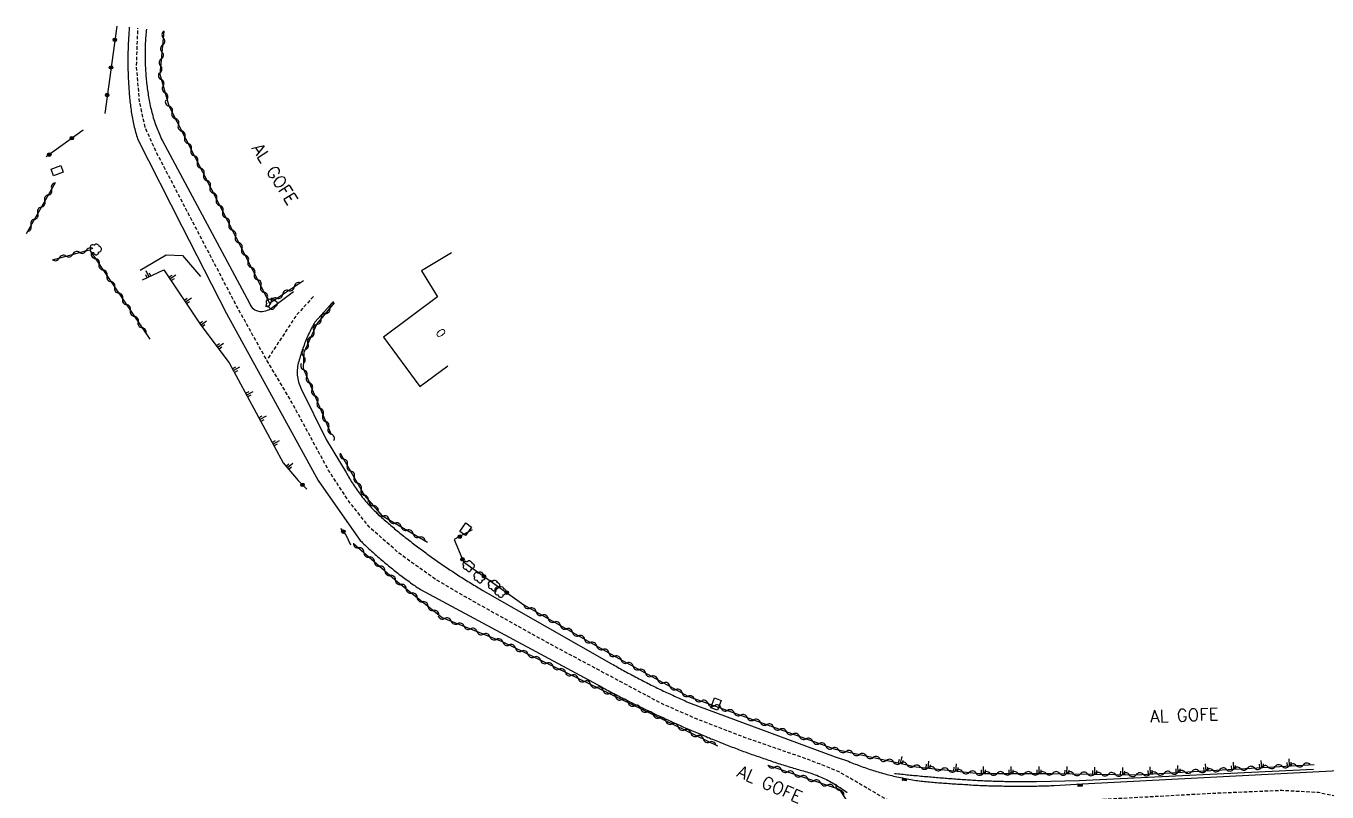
# Model space of a CAD drawing. Header units: millimetres. Extents: x 269999 to 271000, y 126004 to 126739.
# Drawn here: x 270103.8 to 270290.7, y 126486.3 to 126596.3 of the extents above; entities that cross this region are included whole.
import ezdxf
from ezdxf.enums import TextEntityAlignment as Align

# ---------------------------------------------------------------- set-up
doc = ezdxf.new("R2010")
doc.units = ezdxf.units.MM
doc.linetypes.add('DASHED', pattern=[0.75, 0.5, -0.25])
doc.layers.get('0').update_dxf_attribs({"linetype": 'CONTINUOUS'})
for name, color, linetype in [('W0001', 6, 'DASHED'), ('W0008', 7, 'CONTINUOUS'), ('W0100', 7, 'CONTINUOUS'), ('W0211', 2, 'CONTINUOUS'), ('W0300', 7, 'CONTINUOUS'), ('W0310', 3, 'CONTINUOUS'), ('W0322', 7, 'CONTINUOUS'), ('W0400', 7, 'CONTINUOUS'), ('W0989', 7, 'CONTINUOUS'), ('W0991', 7, 'CONTINUOUS'), ('W1471', 7, 'CONTINUOUS')]:
    doc.layers.add(name, color=color, linetype=linetype)
doc.styles.get("Standard").update_dxf_attribs({"font": 'romans.shx', "width": 0.85})

# ---------------------------------------------------------------- blocks, each defined once
blk = doc.blocks.new('T300')
for p, q in [((-0.8, 0.51), (-0.86, 0.34)), ((-0.86, 0.34), (-0.86, 0.17)), ((-0.86, 0.17), (-0.74, 0.06)), ((-0.69, 0.63), (-0.8, 0.51)), ((-0.8, -0.06), (-0.74, 0.06)), ((-0.74, 0.06), (-0.69, 0.11)), ((-0.57, 0.69), (-0.69, 0.63)), ((-0.46, 0.69), (-0.57, 0.69)), ((-0.29, 0.63), (-0.46, 0.69)), ((-0.29, 0.63), (-0.17, 0.74)), ((-0.23, 0.57), (-0.29, 0.63)), ((-0.17, 0.74), (-0.06, 0.8)), ((-0.06, 0.8), (0.06, 0.8)), ((0.06, 0.8), (0.23, 0.74)), ((0.23, 0.74), (0.34, 0.63)), ((0.34, 0.63), (0.4, 0.51)), ((0.46, 0.46), (0.34, 0.46)), ((0.4, 0.51), (0.4, 0.46)), ((0.57, 0.4), (0.46, 0.46)), ((0.57, 0.4), (0.69, 0.29)), ((0.69, 0.29), (0.74, 0.17)), ((0.74, 0.06), (0.69, -0.17)), ((0.74, 0.17), (0.74, 0.06)), ((-0.8, -0.17), (-0.8, -0.06)), ((-0.8, -0.23), (-0.8, -0.17)), ((-0.74, -0.34), (-0.8, -0.23)), ((-0.69, -0.4), (-0.74, -0.34)), ((-0.51, -0.46), (-0.69, -0.4)), ((-0.4, -0.46), (-0.51, -0.46)), ((-0.4, -0.46), (-0.34, -0.46)), ((-0.34, -0.46), (-0.34, -0.4)), ((-0.34, -0.51), (-0.34, -0.46)), ((-0.29, -0.63), (-0.34, -0.51)), ((-0.17, -0.74), (-0.29, -0.63)), ((-0.06, -0.8), (-0.17, -0.74)), ((0.06, -0.8), (-0.06, -0.8)), ((0.17, -0.74), (0.06, -0.8)), ((0.23, -0.69), (0.17, -0.74)), ((0.29, -0.46), (0.23, -0.46)), ((0.29, -0.63), (0.23, -0.69)), ((0.46, -0.4), (0.29, -0.46)), ((0.34, -0.51), (0.29, -0.63)), ((0.34, -0.51), (0.34, -0.46)), ((0.57, -0.34), (0.46, -0.4)), ((0.63, -0.29), (0.57, -0.34)), ((0.69, -0.17), (0.63, -0.29))]:
    blk.add_line(p, q)
blk = doc.blocks.new('T400')
for p, q in [((-0.15, 0.3), (0.15, 0.3)), ((-0.15, -0.25), (-0.15, 0.3)), ((-0.15, 0.15), (0.15, 0.15)), ((-0.15, 0), (0.15, 0)), ((0.15, 0.3), (0.15, -0.25)), ((-0.15, -0.15), (0.15, -0.15)), ((-0.15, -0.25), (-0.15, -0.3)), ((-0.15, -0.3), (0.15, -0.3)), ((0.15, -0.3), (0.15, -0.25))]:
    blk.add_line(p, q)
blk = doc.blocks.new('t322o')
at = {"color": 0, "linetype": 'Continuous'}
for radius in [0.25, 0.15]:
    blk.add_circle((0, 0), radius, dxfattribs=at)
blk = doc.blocks.new('t310o')
at = {"color": 0, "linetype": 'Continuous'}
for centre, start, end in [((-0.5, 0.38), 216.8699, 323.1304), ((0.5, -0.37), 36.8699, 143.1303)]:
    blk.add_arc(centre, 0.625, start, end, dxfattribs=at)
blk = doc.blocks.new('t211o')
at = {"color": 0, "linetype": 'Continuous'}
for p, q in [((-0.29, 0.5), (-0.29, 0)), ((0, 1), (0, 0)), ((0.29, 0.5), (0.29, 0))]:
    blk.add_line(p, q, dxfattribs=at)
blk = doc.blocks.new('T1471')
at = {"color": 0, "linetype": 'Continuous', "flags": 128}
blk.add_lwpolyline([(-0.75, -0.5), (-0.75, 0.5), (0.75, 0.5), (0.75, -0.5), (-0.75, -0.5)], dxfattribs=at)

msp = doc.modelspace()

# ---------------------------------------------------------------- linework, layer by layer
at = {"layer": 'W0001', "flags": 128}
for points in [[(270216.37, 126471.57), (270222.16, 126474.82), (270225.7, 126477.61), (270232.47, 126482.4), (270224, 126487.26), (270220.79, 126489.15), (270216.62, 126490.85), (270207.02, 126494.18), (270200.14, 126496.83), (270195.13, 126499.03), (270178.71, 126507.79), (270167, 126514.31), (270162.61, 126516.88), (270157.4, 126520.62), (270153.14, 126524.38), (270150.17, 126528.12), (270147.31, 126532.49), (270142.04, 126542.24), (270138.19, 126548.73), (270134.1, 126556.09), (270128.27, 126567.24), (270122.57, 126578.16), (270120.95, 126581.74), (270120.16, 126585.38), (270119.73, 126590.35), (270119.91, 126595.97)], [(270232.47, 126482.4), (270237.34, 126483.19), (270244.36, 126483.93), (270251.01, 126484.7), (270257.09, 126485.23), (270274.39, 126486.17), (270284.24, 126486.59), (270289.52, 126486.29), (270292.92, 126485.57), (270296.86, 126484.28), (270299.42, 126487.5), (270302.2, 126489.03), (270305.34, 126489.86), (270319.63, 126492.59), (270323.59, 126493.46), (270328.91, 126494.7), (270336.22, 126496.57), (270345.96, 126499.18), (270357.75, 126502.57), (270368.32, 126505.93), (270382.14, 126510.67), (270394.92, 126515.35), (270422.14, 126525.9), (270456.28, 126539.56), (270478.87, 126549.44), (270500.75, 126559.37), (270513.87, 126565.15), (270519.91, 126567.32), (270525.81, 126569.09), (270529.91, 126570.13), (270544.43, 126573.03), (270550.17, 126573.26), (270560.21, 126574.23), (270553.85, 126565.58), (270549.59, 126559.87), (270540.84, 126550.27), (270517.1, 126524.35), (270486.36, 126490.28), (270469.68, 126471.76), (270464.44, 126466.17), (270437.91, 126436.72), (270418.99, 126415.83), (270410.42, 126407.19), (270403.19, 126400.48), (270403.19, 126400.48), (270389.29, 126389.23)], [(270145.12, 126557.43), (270142.72, 126554.83), (270138.44, 126548.31)]]:
    msp.add_lwpolyline(points, dxfattribs=at)
at = {"layer": 'W0008', "flags": 128}
for points in [[(270118.68, 126596.11), (270118.66, 126595.86), (270118.64, 126595.61), (270118.63, 126595.36), (270118.61, 126595.12), (270118.59, 126594.87), (270118.58, 126594.62), (270118.56, 126594.37), (270118.55, 126594.12), (270118.54, 126593.88), (270118.53, 126593.63), (270118.52, 126593.38), (270118.51, 126593.13), (270118.5, 126592.88), (270118.49, 126592.64), (270118.49, 126592.39), (270118.48, 126592.14), (270118.48, 126591.89), (270118.48, 126591.65), (270118.48, 126591.4), (270118.48, 126591.15), (270118.48, 126590.9), (270118.48, 126590.65), (270118.48, 126590.41), (270118.49, 126590.16), (270118.49, 126589.91), (270118.5, 126589.66), (270118.51, 126589.42), (270118.52, 126589.17), (270118.52, 126588.92), (270118.54, 126588.67), (270118.55, 126588.42), (270118.56, 126588.18), (270118.57, 126587.93), (270118.59, 126587.68), (270118.61, 126587.43), (270118.62, 126587.19), (270118.64, 126586.94), (270118.66, 126586.69), (270118.68, 126586.44), (270118.7, 126586.2), (270118.73, 126585.95), (270118.75, 126585.7), (270118.78, 126585.45), (270118.8, 126585.21), (270118.83, 126584.96), (270118.86, 126584.71), (270118.89, 126584.46), (270118.93, 126584.21), (270118.96, 126583.96), (270119, 126583.72), (270119.04, 126583.47), (270119.09, 126583.22), (270119.13, 126582.98), (270119.18, 126582.73), (270119.23, 126582.49), (270119.28, 126582.24), (270119.34, 126582), (270119.4, 126581.76), (270119.46, 126581.51), (270119.52, 126581.27), (270119.58, 126581.03), (270119.65, 126580.79), (270119.72, 126580.55), (270119.79, 126580.31), (270119.86, 126580.07), (270126.24, 126567.53), (270132.63, 126554.99), (270145.81, 126531.06), (270145.93, 126530.89), (270151.85, 126522.44), (270152.02, 126522.27), (270152.2, 126522.09), (270152.38, 126521.92), (270152.56, 126521.75), (270152.74, 126521.59), (270152.92, 126521.42), (270153.1, 126521.25), (270153.29, 126521.08), (270153.47, 126520.92), (270153.65, 126520.75), (270153.84, 126520.59), (270154.02, 126520.42), (270154.21, 126520.26), (270154.39, 126520.1), (270154.58, 126519.93), (270154.77, 126519.77), (270154.95, 126519.61), (270155.14, 126519.45), (270155.33, 126519.29), (270155.52, 126519.13), (270155.71, 126518.98), (270155.9, 126518.82), (270156.09, 126518.66), (270156.29, 126518.51), (270156.48, 126518.35), (270156.67, 126518.19), (270156.87, 126518.04), (270157.07, 126517.88), (270157.27, 126517.73), (270157.47, 126517.57), (270157.67, 126517.42), (270157.87, 126517.27), (270158.07, 126517.12), (270158.27, 126516.97), (270158.47, 126516.82), (270158.67, 126516.67), (270158.88, 126516.53), (270159.08, 126516.38), (270159.29, 126516.23), (270159.49, 126516.09), (270159.7, 126515.95), (270159.91, 126515.8), (270160.11, 126515.66), (270160.32, 126515.52), (270160.53, 126515.38), (270186.59, 126501.36), (270186.81, 126501.24), (270187.03, 126501.12), (270187.25, 126501), (270187.48, 126500.89), (270187.7, 126500.77), (270187.92, 126500.65), (270188.14, 126500.54), (270188.37, 126500.42), (270188.59, 126500.31), (270188.81, 126500.19), (270189.03, 126500.08), (270189.26, 126499.96), (270189.48, 126499.85), (270189.7, 126499.73), (270189.93, 126499.62), (270190.15, 126499.51), (270190.38, 126499.39), (270190.6, 126499.28), (270190.82, 126499.17), (270191.05, 126499.06), (270191.27, 126498.95), (270191.5, 126498.84), (270191.72, 126498.73), (270191.95, 126498.61), (270192.17, 126498.5), (270192.4, 126498.4), (270192.62, 126498.29), (270192.85, 126498.18), (270193.08, 126498.07), (270193.3, 126497.96), (270193.53, 126497.85), (270193.75, 126497.74), (270193.98, 126497.64), (270194.21, 126497.53), (270194.43, 126497.42), (270194.66, 126497.32), (270194.89, 126497.21), (270195.12, 126497.1), (270195.34, 126497), (270195.57, 126496.89), (270195.8, 126496.79), (270196.03, 126496.69), (270196.25, 126496.58), (270196.48, 126496.48), (270196.71, 126496.37), (270196.94, 126496.27), (270197.17, 126496.17), (270197.4, 126496.07), (270197.63, 126495.96), (270197.85, 126495.86), (270198.08, 126495.76), (270198.31, 126495.66), (270198.54, 126495.56), (270198.77, 126495.46), (270199, 126495.36), (270199.23, 126495.26), (270199.46, 126495.16), (270199.69, 126495.06), (270199.92, 126494.96), (270200.15, 126494.86), (270200.39, 126494.77), (270200.62, 126494.67), (270200.85, 126494.57), (270201.08, 126494.47), (270201.31, 126494.38), (270201.54, 126494.28), (270201.77, 126494.18), (270202.01, 126494.09), (270202.24, 126493.99), (270202.47, 126493.9), (270202.7, 126493.8), (270202.93, 126493.71), (270203.17, 126493.61), (270203.4, 126493.52), (270203.63, 126493.43), (270203.87, 126493.33), (270204.1, 126493.24), (270204.34, 126493.15), (270204.57, 126493.06), (270204.8, 126492.97), (270205.04, 126492.88), (270205.27, 126492.79), (270205.51, 126492.7), (270205.74, 126492.61), (270205.98, 126492.52), (270206.21, 126492.43), (270206.45, 126492.34), (270206.69, 126492.25), (270206.92, 126492.17), (270207.16, 126492.08), (270207.39, 126491.99), (270207.63, 126491.91), (270207.87, 126491.82), (270208.1, 126491.74), (270208.34, 126491.66), (270208.58, 126491.57), (270208.81, 126491.49), (270209.05, 126491.41), (270209.29, 126491.32), (270209.53, 126491.24), (270209.76, 126491.16), (270210, 126491.08), (270210.24, 126491), (270210.48, 126490.92), (270210.72, 126490.84), (270210.95, 126490.76), (270211.19, 126490.68), (270211.43, 126490.6), (270211.67, 126490.53), (270211.91, 126490.45), (270212.15, 126490.37), (270212.39, 126490.3), (270212.63, 126490.22), (270212.87, 126490.15), (270213.11, 126490.07), (270213.35, 126490), (270213.59, 126489.92), (270213.83, 126489.85), (270214.07, 126489.78), (270214.31, 126489.7), (270214.55, 126489.63), (270214.79, 126489.56), (270215.03, 126489.49), (270215.28, 126489.42), (270215.52, 126489.35), (270215.76, 126489.28), (270216, 126489.21), (270216.24, 126489.14), (270216.49, 126489.07), (270216.73, 126488.99), (270216.97, 126488.91), (270217.2, 126488.82), (270217.44, 126488.73), (270217.67, 126488.63), (270217.91, 126488.53), (270218.14, 126488.43), (270218.37, 126488.33), (270218.59, 126488.22), (270218.82, 126488.11), (270219.05, 126487.99), (270219.27, 126487.87), (270219.49, 126487.75), (270219.71, 126487.63), (270219.93, 126487.5), (270220.15, 126487.37), (270220.36, 126487.23), (270220.57, 126487.09), (270220.78, 126486.96), (270220.99, 126486.83), (270221.2, 126486.69), (270221.4, 126486.55), (270221.61, 126486.41), (270221.8, 126486.27)], [(270121.13, 126595.83), (270121.11, 126595.58), (270121.08, 126595.32), (270121.06, 126595.07), (270121.04, 126594.82), (270121.03, 126594.57), (270121.01, 126594.32), (270121, 126594.07), (270120.98, 126593.82), (270120.97, 126593.57), (270120.96, 126593.32), (270120.96, 126593.07), (270120.95, 126592.82), (270120.95, 126592.57), (270120.95, 126592.32), (270120.95, 126592.07), (270120.95, 126591.82), (270120.95, 126591.57), (270120.95, 126591.32), (270120.96, 126591.07), (270120.97, 126590.82), (270120.98, 126590.57), (270120.99, 126590.32), (270121, 126590.07), (270121.02, 126589.82), (270121.04, 126589.57), (270121.05, 126589.33), (270121.07, 126589.08), (270121.1, 126588.83), (270121.12, 126588.58), (270121.14, 126588.33), (270121.17, 126588.08), (270121.2, 126587.83), (270121.23, 126587.58), (270121.26, 126587.33), (270121.3, 126587.09), (270121.33, 126586.84), (270121.37, 126586.59), (270121.41, 126586.34), (270121.45, 126586.09), (270121.49, 126585.84), (270121.53, 126585.6), (270121.58, 126585.34), (270121.63, 126585.09), (270121.68, 126584.84), (270121.74, 126584.59), (270121.8, 126584.35), (270121.86, 126584.1), (270121.92, 126583.85), (270121.99, 126583.61), (270122.06, 126583.36), (270122.13, 126583.12), (270122.21, 126582.88), (270122.28, 126582.64), (270122.36, 126582.4), (270122.45, 126582.16), (270122.53, 126581.92), (270122.62, 126581.68), (270122.72, 126581.44), (270122.81, 126581.21), (270122.91, 126580.97), (270123.01, 126580.74), (270123.11, 126580.5), (270123.22, 126580.27), (270123.33, 126580.04), (270123.44, 126579.81), (270135.95, 126556.48), (270136.05, 126556.25), (270136.18, 126556.04), (270136.34, 126555.85), (270136.52, 126555.7), (270136.73, 126555.56), (270136.97, 126555.46), (270137.24, 126555.37), (270137.5, 126555.32), (270137.77, 126555.31), (270138.03, 126555.33), (270138.29, 126555.39), (270138.55, 126555.48), (270138.8, 126555.6), (270142.29, 126558.17)], [(270148, 126556.72), (270145.34, 126553.79), (270145.22, 126553.58), (270145.1, 126553.36), (270144.98, 126553.14), (270144.87, 126552.93), (270144.76, 126552.71), (270144.65, 126552.49), (270144.55, 126552.27), (270144.44, 126552.05), (270144.34, 126551.82), (270144.24, 126551.6), (270144.14, 126551.38), (270144.05, 126551.15), (270143.96, 126550.92), (270143.87, 126550.7), (270143.78, 126550.47), (270143.69, 126550.24), (270143.61, 126550.01), (270143.53, 126549.78), (270143.45, 126549.55), (270143.37, 126549.31), (270143.3, 126549.08), (270143.23, 126548.84), (270143.16, 126548.61), (270143.09, 126548.37), (270143.02, 126548.13), (270142.96, 126547.89), (270142.91, 126547.65), (270142.86, 126547.41), (270142.83, 126547.17), (270142.8, 126546.92), (270142.79, 126546.68), (270142.79, 126546.43), (270142.81, 126546.17), (270142.84, 126545.91), (270142.88, 126545.66), (270142.93, 126545.41), (270143, 126545.17), (270143.08, 126544.93), (270143.17, 126544.69), (270143.27, 126544.46), (270143.39, 126544.22), (270146.97, 126536.94), (270149.83, 126532.21), (270149.95, 126532), (270150.07, 126531.78), (270150.19, 126531.56), (270150.32, 126531.35), (270150.44, 126531.13), (270150.57, 126530.92), (270150.71, 126530.71), (270150.84, 126530.5), (270150.97, 126530.29), (270151.11, 126530.08), (270151.25, 126529.88), (270151.39, 126529.67), (270151.54, 126529.47), (270151.68, 126529.27), (270151.83, 126529.07), (270151.98, 126528.87), (270152.14, 126528.66), (270152.3, 126528.46), (270152.46, 126528.27), (270152.62, 126528.07), (270152.79, 126527.87), (270152.96, 126527.68), (270153.13, 126527.49), (270153.31, 126527.31), (270153.48, 126527.12), (270153.67, 126526.94), (270153.85, 126526.76), (270154.03, 126526.59), (270154.21, 126526.42), (270154.39, 126526.25), (270154.57, 126526.08), (270154.75, 126525.91), (270154.93, 126525.75), (270155.12, 126525.58), (270155.3, 126525.42), (270155.48, 126525.25), (270155.67, 126525.09), (270155.86, 126524.93), (270156.04, 126524.77), (270156.23, 126524.6), (270156.42, 126524.44), (270156.61, 126524.29), (270156.8, 126524.13), (270156.99, 126523.97), (270157.18, 126523.81), (270157.37, 126523.66), (270157.56, 126523.5), (270157.75, 126523.34), (270157.94, 126523.19), (270158.14, 126523.04), (270158.33, 126522.88), (270158.53, 126522.73), (270158.72, 126522.58), (270158.92, 126522.43), (270159.11, 126522.28), (270159.31, 126522.12), (270159.5, 126521.97), (270159.7, 126521.82), (270159.9, 126521.68), (270160.09, 126521.53), (270160.29, 126521.38), (270160.49, 126521.23), (270160.69, 126521.08), (270160.89, 126520.93), (270161.08, 126520.79), (270161.29, 126520.64), (270161.49, 126520.49), (270161.69, 126520.34), (270161.9, 126520.2), (270162.1, 126520.05), (270162.3, 126519.9), (270162.51, 126519.76), (270162.71, 126519.61), (270162.92, 126519.47), (270163.12, 126519.32), (270163.33, 126519.18), (270163.54, 126519.04), (270163.74, 126518.9), (270163.95, 126518.75), (270164.16, 126518.61), (270164.37, 126518.47), (270164.57, 126518.33), (270164.78, 126518.19), (270164.99, 126518.06), (270165.2, 126517.92), (270165.41, 126517.78), (270165.62, 126517.64), (270165.83, 126517.51), (270166.04, 126517.37), (270166.25, 126517.23), (270166.46, 126517.1), (270166.68, 126516.97), (270166.89, 126516.83), (270167.1, 126516.7), (270167.31, 126516.57), (270167.53, 126516.43), (270167.74, 126516.3), (270167.96, 126516.17), (270168.17, 126516.04), (270168.39, 126515.91), (270168.6, 126515.78), (270168.82, 126515.66), (270169.03, 126515.53), (270169.25, 126515.4), (270169.47, 126515.27), (270187.95, 126504.75), (270188.17, 126504.62), (270188.38, 126504.5), (270188.6, 126504.38), (270188.81, 126504.26), (270189.03, 126504.13), (270189.25, 126504.01), (270189.47, 126503.89), (270189.68, 126503.77), (270189.9, 126503.65), (270190.12, 126503.53), (270190.34, 126503.41), (270190.56, 126503.3), (270190.78, 126503.18), (270191, 126503.06), (270191.22, 126502.94), (270191.44, 126502.83), (270191.66, 126502.71), (270191.88, 126502.6), (270192.1, 126502.48), (270192.32, 126502.37), (270192.54, 126502.25), (270192.76, 126502.14), (270192.98, 126502.03), (270193.21, 126501.92), (270193.43, 126501.8), (270193.65, 126501.69), (270193.87, 126501.58), (270194.09, 126501.47), (270194.31, 126501.37), (270194.53, 126501.26), (270194.75, 126501.15), (270194.97, 126501.04), (270195.2, 126500.94), (270195.42, 126500.83), (270195.64, 126500.73), (270195.86, 126500.62), (270196.09, 126500.52), (270196.31, 126500.41), (270196.53, 126500.31), (270196.76, 126500.21), (270196.98, 126500.1), (270197.2, 126500), (270197.43, 126499.9), (270197.65, 126499.8), (270197.88, 126499.7), (270198.1, 126499.6), (270198.33, 126499.5), (270198.55, 126499.4), (270198.78, 126499.3), (270199, 126499.2), (270220.06, 126491.4), (270222, 126490.74), (270222.23, 126490.64), (270222.46, 126490.54), (270222.7, 126490.45), (270222.93, 126490.35), (270223.17, 126490.26), (270223.4, 126490.17), (270223.64, 126490.08), (270223.88, 126490), (270224.11, 126489.91), (270224.35, 126489.83), (270224.59, 126489.74), (270224.83, 126489.66), (270225.07, 126489.58), (270225.31, 126489.5), (270225.55, 126489.43), (270225.79, 126489.35), (270226.03, 126489.28), (270226.27, 126489.21), (270226.51, 126489.13), (270226.75, 126489.07), (270227, 126489), (270227.24, 126488.93), (270227.48, 126488.87), (270227.73, 126488.8), (270227.97, 126488.74), (270228.22, 126488.68), (270228.46, 126488.62), (270228.71, 126488.57), (270228.95, 126488.51), (270229.2, 126488.46), (270229.45, 126488.4), (270229.7, 126488.35), (270229.94, 126488.3), (270230.19, 126488.26), (270230.43, 126488.21), (270230.68, 126488.17), (270230.93, 126488.13), (270231.17, 126488.09), (270231.42, 126488.05), (270231.67, 126488.01), (270231.92, 126487.98), (270232.16, 126487.95), (270232.41, 126487.91), (270232.66, 126487.88), (270232.91, 126487.86), (270233.16, 126487.83), (270233.4, 126487.8), (270233.65, 126487.78), (270233.9, 126487.75), (270234.15, 126487.73), (270234.4, 126487.71), (270234.65, 126487.69), (270234.9, 126487.67), (270235.15, 126487.65), (270235.39, 126487.63), (270235.64, 126487.61), (270235.89, 126487.59), (270236.14, 126487.58), (270236.39, 126487.56), (270236.64, 126487.54), (270236.89, 126487.53), (270237.14, 126487.51), (270237.39, 126487.5), (270237.64, 126487.48), (270237.89, 126487.47), (270238.14, 126487.45), (270238.39, 126487.44), (270238.64, 126487.42), (270238.89, 126487.4), (270239.13, 126487.39), (270239.38, 126487.37), (270239.63, 126487.36), (270239.88, 126487.34), (270240.12, 126487.33), (270240.37, 126487.32), (270240.62, 126487.3), (270240.86, 126487.29), (270241.11, 126487.28), (270241.36, 126487.27), (270241.6, 126487.26), (270241.85, 126487.25), (270242.1, 126487.24), (270242.34, 126487.24), (270242.59, 126487.23), (270242.84, 126487.22), (270243.09, 126487.22), (270243.33, 126487.21), (270243.58, 126487.2), (270243.83, 126487.2), (270244.07, 126487.2), (270244.32, 126487.19), (270244.57, 126487.19), (270244.82, 126487.18), (270245.06, 126487.18), (270245.31, 126487.18), (270245.56, 126487.18), (270245.8, 126487.17), (270246.05, 126487.17), (270246.3, 126487.17), (270246.55, 126487.17), (270246.79, 126487.17), (270247.04, 126487.17), (270247.29, 126487.17), (270247.55, 126487.17), (270247.8, 126487.17), (270248.05, 126487.17), (270248.3, 126487.18), (270248.55, 126487.18), (270248.8, 126487.19), (270249.05, 126487.19), (270249.3, 126487.2), (270249.55, 126487.2), (270249.8, 126487.21), (270250.05, 126487.22), (270250.3, 126487.23), (270250.55, 126487.23), (270250.8, 126487.24), (270251.05, 126487.25), (270251.3, 126487.27), (270251.55, 126487.28), (270255.58, 126487.49), (270292.39, 126489.4)]]:
    msp.add_lwpolyline(points, dxfattribs=at)
at = {"layer": 'W0100', "flags": 128}
msp.add_lwpolyline([(270164.95, 126563.74), (270160.67, 126561.15), (270162.94, 126557.41), (270155.19, 126551.62), (270160.41, 126544.53), (270164.44, 126547.5)], dxfattribs=at)
at = {"layer": 'W0211', "flags": 128}
for points in [[(270120.22, 126561.22), (270123.96, 126563.41), (270126.31, 126563.34), (270128.91, 126560.34)], [(270120.57, 126559.86), (270123.66, 126561.29), (270128.95, 126553.34), (270133.04, 126547.95), (270140.76, 126533.6), (270142.94, 126531.06), (270144.2, 126529.81)], [(270228.61, 126489.01), (270228.86, 126488.98), (270229.11, 126488.95), (270229.37, 126488.93), (270229.62, 126488.9), (270229.87, 126488.88), (270230.12, 126488.85), (270230.37, 126488.82), (270230.62, 126488.8), (270230.87, 126488.77), (270231.12, 126488.75), (270231.37, 126488.72), (270231.63, 126488.7), (270231.88, 126488.68), (270232.13, 126488.65), (270232.38, 126488.63), (270232.63, 126488.6), (270232.88, 126488.58), (270233.13, 126488.56), (270233.38, 126488.54), (270233.64, 126488.51), (270233.89, 126488.49), (270234.14, 126488.47), (270234.39, 126488.45), (270234.64, 126488.43), (270234.89, 126488.41), (270235.14, 126488.39), (270235.4, 126488.37), (270235.64, 126488.35), (270235.89, 126488.33), (270236.13, 126488.31), (270236.38, 126488.29), (270236.62, 126488.27), (270236.87, 126488.25), (270237.11, 126488.23), (270237.36, 126488.21), (270237.6, 126488.2), (270237.85, 126488.18), (270238.09, 126488.16), (270238.34, 126488.14), (270238.58, 126488.13), (270238.83, 126488.11), (270239.07, 126488.09), (270239.32, 126488.08), (270239.56, 126488.06), (270239.81, 126488.05), (270240.05, 126488.03), (270240.3, 126488.02), (270240.54, 126488.01), (270240.79, 126487.99), (270241.03, 126487.98), (270241.28, 126487.97), (270241.52, 126487.96), (270241.77, 126487.95), (270242.02, 126487.94), (270242.27, 126487.93), (270242.52, 126487.92), (270242.77, 126487.91), (270243.01, 126487.9), (270243.26, 126487.89), (270243.51, 126487.89), (270243.76, 126487.88), (270244.01, 126487.87), (270244.26, 126487.87), (270244.51, 126487.86), (270244.76, 126487.86), (270245.01, 126487.85), (270245.26, 126487.85), (270245.51, 126487.84), (270245.76, 126487.84), (270246, 126487.83), (270246.25, 126487.83), (270246.5, 126487.83), (270246.75, 126487.83), (270247, 126487.83), (270247.25, 126487.82), (270247.5, 126487.82), (270247.75, 126487.82), (270248, 126487.82), (270248.25, 126487.82), (270248.5, 126487.82), (270248.75, 126487.83), (270249, 126487.83), (270255.12, 126487.97), (270288.81, 126489.59)]]:
    msp.add_lwpolyline(points, dxfattribs=at)
at = {"layer": 'W0310', "flags": 128}
for points in [[(270123.66, 126595.54), (270123.05, 126589.34), (270124.35, 126584.8), (270138.83, 126556.51), (270143.72, 126559.74)], [(270108.01, 126573.75), (270103.86, 126566.44)], [(270107.65, 126562.72), (270112.94, 126564.16), (270121.62, 126551.32)], [(270148.13, 126556.56), (270145.62, 126553.52), (270143.73, 126549.4), (270143.66, 126547.15), (270147.68, 126537.67)], [(270148.99, 126534.98), (270152.49, 126528.89), (270154.96, 126526.04), (270161.52, 126522.18)], [(270150.88, 126522.02), (270157.21, 126516.5), (270163.64, 126511.38), (270172.32, 126507.87), (270203.16, 126492.96)], [(270175.37, 126513.19), (270189, 126505.5), (270199.01, 126500.06), (270220.06, 126492.46), (270228.45, 126490.66), (270231.7, 126489.97), (270240.76, 126489), (270251.05, 126489.01), (270263.3, 126488.81), (270288.89, 126490.29)], [(270210.42, 126490.2), (270220.66, 126486.73), (270222.94, 126483.24), (270221.28, 126482.1), (270213.62, 126476.84)]]:
    msp.add_lwpolyline(points, dxfattribs=at)
at = {"layer": 'W0322', "flags": 128}
for points in [[(270116.89, 126596.27), (270115.15, 126583.73)], [(270112.04, 126581.35), (270106.73, 126577.48)], [(270149.04, 126524.17), (270149.8, 126523.24), (270150.44, 126521.8)], [(270167.94, 126523.94), (270165.36, 126522.56), (270166.68, 126519.38), (270175.37, 126513.19)]]:
    msp.add_lwpolyline(points, dxfattribs=at)

# ---------------------------------------------------------------- block references
at = {"layer": 'W0211'}
for p, rotation in [((270121.48, 126560.28), 24.79393840116032), ((270124.54, 126559.97), 303.6531106954537), ((270126.76, 126556.64), 303.6531106954537), ((270128.98, 126553.31), 307.1434265740302), ((270131.4, 126550.12), 307.1434265740302), ((270133.64, 126546.82), 298.3000068327724), ((270135.54, 126543.3), 298.3000068327724), ((270137.44, 126539.78), 298.3000068327724), ((270139.33, 126536.26), 298.3000068327724), ((270141.4, 126532.85), 310.4521098474132), ((270229.43, 126490.45), 347.9079240654401), ((270233.37, 126489.79), 353.9080790878681), ((270237.35, 126489.37), 353.9080790878681), ((270241.33, 126489), 0.06842790235841992), ((270245.33, 126489.01), 0.06842790235841992), ((270249.33, 126489.01), 0.06842790235841992), ((270253.33, 126488.98), 359.0600117424489), ((270257.33, 126488.91), 359.0600117424489), ((270261.33, 126488.84), 359.0600117424489), ((270265.32, 126488.93), 3.308161151009824), ((270269.32, 126489.16), 3.308161151009824), ((270273.31, 126489.39), 3.308161151009824), ((270277.3, 126489.62), 3.308161151009824), ((270281.3, 126489.85), 3.308161151009824), ((270285.29, 126490.08), 3.308161151009824)]:
    msp.add_blockref('t211o', p, dxfattribs=dict(at, rotation=rotation))
at = {"layer": 'W0300'}
for p in [(270113.91, 126564.2), (270139.18, 126556.39), (270167.47, 126518.75), (270169.05, 126517.13), (270171.11, 126515.95), (270172.05, 126515.05)]:
    msp.add_blockref('T300', p, dxfattribs=at)
at = {"layer": 'W0310'}
for p, rotation in [((270123.57, 126594.54), 264.2960348350571), ((270123.37, 126592.55), 264.2960348350571), ((270123.17, 126590.56), 264.2960348350571), ((270123.26, 126588.6), 286.0236330363399), ((270123.81, 126586.68), 286.0236330363399), ((270124.37, 126584.76), 297.1097776407244), ((270125.28, 126582.98), 297.1097776407244), ((270126.19, 126581.2), 297.1097776407244), ((270127.11, 126579.42), 297.1097776407244), ((270128.02, 126577.64), 297.1097776407244), ((270128.93, 126575.86), 297.1097776407244), ((270107.52, 126572.88), 240.3956509422298), ((270129.84, 126574.08), 297.1097776407244), ((270106.53, 126571.15), 240.3956509422298), ((270130.75, 126572.3), 297.1097776407244), ((270105.54, 126569.41), 240.3956509422298), ((270131.66, 126570.52), 297.1097776407244), ((270104.56, 126567.67), 240.3956509422298), ((270132.57, 126568.74), 297.1097776407244), ((270133.49, 126566.96), 297.1097776407244), ((270134.4, 126565.18), 297.1097776407244), ((270112.48, 126564.03), 15.25296460671617), ((270135.31, 126563.4), 297.1097776407244), ((270108.62, 126562.98), 15.25296460671617), ((270110.55, 126563.51), 15.25296460671617), ((270113.79, 126562.9), 304.0558852590113), ((270136.22, 126561.62), 297.1097776407244), ((270114.91, 126561.24), 304.0558852590113), ((270116.03, 126559.59), 304.0558852590113), ((270137.13, 126559.84), 297.1097776407244), ((270117.15, 126557.93), 304.0558852590113), ((270138.04, 126558.05), 297.1097776407244), ((270142.39, 126558.86), 33.49411188481346), ((270118.27, 126556.27), 304.0558852590113), ((270139.05, 126556.66), 33.49411188481346), ((270140.72, 126557.76), 33.49411188481346), ((270147.49, 126555.79), 230.4945661055961), ((270119.39, 126554.62), 304.0558852590113), ((270146.22, 126554.24), 230.4945661055961), ((270120.51, 126552.96), 304.0558852590113), ((270145.18, 126552.55), 245.2658726079365), ((270144.34, 126550.74), 245.2658726079365), ((270143.71, 126548.87), 268.3606383706791), ((270143.77, 126546.9), 292.9640802700847), ((270144.55, 126545.05), 292.9640802700847), ((270145.33, 126543.21), 292.9640802700847), ((270146.11, 126541.37), 292.9640802700847), ((270146.89, 126539.53), 292.9640802700847), ((270147.67, 126537.69), 292.9640802700847), ((270149.49, 126534.11), 299.912952466532), ((270150.49, 126532.38), 299.912952466532), ((270151.48, 126530.65), 299.912952466532), ((270152.48, 126528.91), 299.912952466532), ((270153.79, 126527.4), 310.9485870932017), ((270155.14, 126525.94), 329.5006789045798), ((270156.86, 126524.92), 329.5006789045798), ((270158.59, 126523.91), 329.5006789045798), ((270160.31, 126522.89), 329.5006789045798), ((270151.63, 126521.37), 318.9358765184191), ((270153.14, 126520.05), 318.9358765184191), ((270154.65, 126518.74), 318.9358765184191), ((270156.16, 126517.42), 318.9358765184191), ((270157.68, 126516.13), 321.4513067012313), ((270159.24, 126514.88), 321.4513067012313), ((270160.81, 126513.64), 321.4513067012313), ((270162.37, 126512.39), 321.4513067012313), ((270163.99, 126511.24), 337.9828829040166), ((270176.24, 126512.7), 330.5631589083138), ((270177.99, 126511.71), 330.5631589083138), ((270165.85, 126510.49), 337.9828829040166), ((270167.7, 126509.74), 337.9828829040166), ((270179.73, 126510.73), 330.5631589083138), ((270181.47, 126509.75), 330.5631589083138), ((270169.55, 126508.99), 337.9828829040166), ((270171.41, 126508.24), 337.9828829040166), ((270173.24, 126507.43), 334.19585548051), ((270183.21, 126508.76), 330.5631589083138), ((270184.95, 126507.78), 330.5631589083138), ((270175.04, 126506.56), 334.19585548051), ((270176.84, 126505.69), 334.19585548051), ((270186.69, 126506.8), 330.5631589083138), ((270188.44, 126505.82), 330.5631589083138), ((270178.64, 126504.82), 334.19585548051), ((270180.44, 126503.95), 334.19585548051), ((270190.19, 126504.85), 331.4979213713475), ((270191.95, 126503.9), 331.4979213713475), ((270182.24, 126503.08), 334.19585548051), ((270184.04, 126502.21), 334.19585548051), ((270193.7, 126502.94), 331.4979213713475), ((270195.46, 126501.99), 331.4979213713475), ((270185.84, 126501.34), 334.19585548051), ((270187.64, 126500.47), 334.19585548051), ((270197.22, 126501.03), 331.4979213713475), ((270198.98, 126500.08), 331.4979213713475), ((270189.44, 126499.59), 334.19585548051), ((270191.24, 126498.72), 334.19585548051), ((270200.86, 126499.39), 340.1473294707202), ((270202.74, 126498.72), 340.1473294707202), ((270193.04, 126497.85), 334.19585548051), ((270194.84, 126496.98), 334.19585548051), ((270204.62, 126498.04), 340.1473294707202), ((270206.5, 126497.36), 340.1473294707202), ((270208.38, 126496.68), 340.1473294707202), ((270196.64, 126496.11), 334.19585548051), ((270198.44, 126495.24), 334.19585548051), ((270200.24, 126494.37), 334.19585548051), ((270210.26, 126496), 340.1473294707202), ((270212.14, 126495.32), 340.1473294707202), ((270214.02, 126494.64), 340.1473294707202), ((270202.04, 126493.5), 334.19585548051), ((270215.9, 126493.96), 340.1473294707202), ((270217.79, 126493.28), 340.1473294707202), ((270219.67, 126492.6), 340.1473294707202), ((270221.61, 126492.13), 347.9079240654287), ((270223.56, 126491.71), 347.9079240654287), ((270225.52, 126491.29), 347.9079240654287), ((270227.47, 126490.87), 347.9079240654287), ((270211.37, 126489.88), 341.2970668764772), ((270213.26, 126489.24), 341.2970668764772), ((270229.43, 126490.45), 347.9079240654287), ((270231.39, 126490.04), 347.9079240654287), ((270233.37, 126489.79), 353.9080790878681), ((270235.36, 126489.58), 353.9080790878681), ((270237.35, 126489.37), 353.9080790878681), ((270239.34, 126489.15), 353.9080790878681), ((270269.32, 126489.16), 3.308161151009824), ((270271.31, 126489.28), 3.308161151009824), ((270273.31, 126489.39), 3.308161151009824), ((270275.31, 126489.51), 3.308161151009824), ((270277.3, 126489.62), 3.308161151009824), ((270279.3, 126489.74), 3.308161151009824), ((270281.3, 126489.85), 3.308161151009824), ((270283.29, 126489.97), 3.308161151009824), ((270285.29, 126490.08), 3.308161151009824), ((270287.29, 126490.2), 3.308161151009824), ((270215.16, 126488.59), 341.2970668764772), ((270217.05, 126487.95), 341.2970668764772), ((270218.94, 126487.31), 341.2970668764772), ((270220.76, 126486.58), 303.0543920286186), ((270241.33, 126489), 0.06842790235841992), ((270243.33, 126489), 0.06842790235841992), ((270245.33, 126489.01), 0.06842790235841992), ((270247.33, 126489.01), 0.06842790235841992), ((270249.33, 126489.01), 0.06842790235841992), ((270251.33, 126489.01), 359.0600117424489), ((270253.33, 126488.98), 359.0600117424489), ((270255.33, 126488.94), 359.0600117424489), ((270257.33, 126488.91), 359.0600117424489), ((270259.33, 126488.88), 359.0600117424489), ((270261.33, 126488.84), 359.0600117424489), ((270263.33, 126488.81), 3.308161151009824), ((270265.32, 126488.93), 3.308161151009824), ((270267.32, 126489.04), 3.308161151009824)]:
    msp.add_blockref('t310o', p, dxfattribs=dict(at, rotation=rotation))
at = {"layer": 'W0322'}
for p, rotation in [((270116.61, 126594.29), 262.112169734096), ((270116.06, 126590.33), 262.112169734096), ((270115.51, 126586.37), 262.112169734096), ((270110.43, 126580.17), 216.0066531689589), ((270107.19, 126577.82), 216.0066531689589), ((270166.17, 126522.99), 208.3023022608793), ((270166.54, 126519.72), 292.5332747664815), ((270169.64, 126517.27), 324.5485584175449), ((270172.9, 126514.95), 324.5485584175449)]:
    msp.add_blockref('t322o', p, dxfattribs=dict(at, rotation=rotation))
for p in [(270143.57, 126530.43), (270149.42, 126523.71)]:
    msp.add_blockref('t322o', p, dxfattribs=at)
at = {"layer": 'W0400'}
for p, rotation in [((270230.01, 126488.13), 259.1962408017318), ((270255.25, 126487.33), 272.99323772125)]:
    msp.add_blockref('T400', p, dxfattribs=dict(at, rotation=rotation))
at = {"layer": 'W1471'}
for p, rotation in [((270108.32, 126575.52), 20.66160514529476), ((270167, 126524.05), 234.3632017015049), ((270202.97, 126498.96), 249.6594969501804)]:
    msp.add_blockref('T1471', p, dxfattribs=dict(at, rotation=rotation))

# ---------------------------------------------------------------- texts
at = {"layer": 'W0989'}
for rotation, p in [(302.4836, (270139.59, 126575.02)), (2.2022, (270270.23, 126497.36)), (336.3768, (270210.68, 126487.45))]:
    msp.add_text('AL GOFE', height=1.75, rotation=rotation, dxfattribs=at).set_placement(p, align=Align.MIDDLE)
at = {"layer": 'W0991'}
msp.add_text('0', height=1.25, rotation=306.3765, dxfattribs=at).set_placement((270163.44, 126552.23), align=Align.MIDDLE)

doc.saveas('drawing.dxf')
